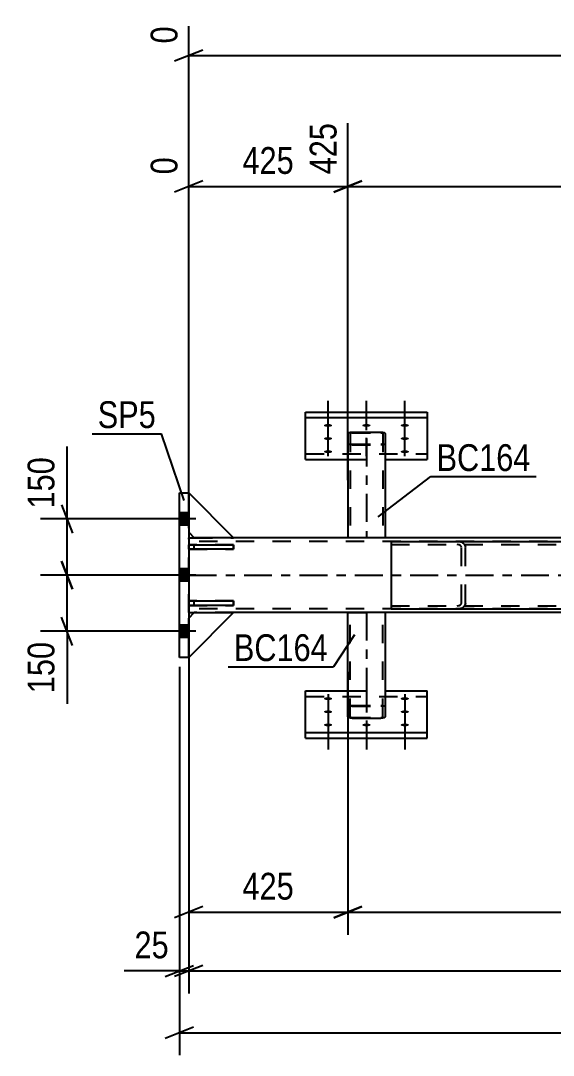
# Model space of a CAD drawing. Header units: millimetres. Extents: x -177 to 1012, y -676 to 165.
# Drawn here: x -57.1 to -0.2, y -297.5 to -187 of the extents above; entities that cross this region are included whole.
import ezdxf

# ---------------------------------------------------------------- set-up
doc = ezdxf.new("R2010")
doc.units = ezdxf.units.MM
doc.linetypes.add('DXK_LINE_DOT2', pattern=[3.9198, 1.9599, -1.9599])
doc.linetypes.add('DXK_LINE_DOT3', pattern=[5.9187, 2.979, -0.9799, 0.9799, -0.9799])
doc.styles.add('Arial Narrow', font='ARIALN.TTF', dxfattribs={"height": 0.2})

# ---------------------------------------------------------------- blocks, each defined once
blk = doc.blocks.new('Part-761545539-4930 - 4645')
at = {"color": 2, "linetype": 'Continuous'}
for p, q in [((-22.09, -231.01), (-21.98, -230.96)), ((-21.98, -230.96), (-21.83, -230.92)), ((-21.83, -230.92), (-21.64, -230.91)), ((-21.64, -230.91), (-18.6, -230.91)), ((-18.6, -230.91), (-18.42, -230.92)), ((-18.42, -230.92), (-18.26, -230.96)), ((-18.26, -230.96), (-18.16, -231.01)), ((-22.12, -231.07), (-22.09, -231.01)), ((-22.12, -231.07), (-22.12, -242.18)), ((-18.16, -231.01), (-18.12, -231.07)), ((-18.12, -231.07), (-18.12, -242.18))]:
    blk.add_line(p, q, dxfattribs=at)
at = {"color": 7, "linetype": 'DXK_LINE_DOT2'}
for p, q in [((-21.87, -231.04), (-21.88, -231.07)), ((-21.88, -231.07), (-21.88, -242.18)), ((-21.81, -231.01), (-21.87, -231.04)), ((-21.74, -231), (-21.81, -231.01)), ((-21.64, -230.99), (-21.74, -231)), ((-21.64, -230.99), (-18.6, -230.99)), ((-18.51, -231), (-18.6, -230.99)), ((-18.43, -231.01), (-18.51, -231)), ((-18.38, -231.04), (-18.43, -231.01)), ((-18.36, -231.07), (-18.38, -231.04)), ((-18.36, -231.07), (-18.36, -242.18)), ((-22.09, -232.18), (-22.12, -232.11)), ((-21.98, -232.23), (-22.09, -232.18)), ((-21.83, -232.26), (-21.98, -232.23)), ((-21.88, -232.11), (-21.87, -232.14)), ((-21.87, -232.14), (-21.81, -232.17)), ((-21.64, -232.28), (-21.83, -232.26)), ((-21.81, -232.17), (-21.74, -232.19)), ((-21.74, -232.19), (-21.64, -232.19)), ((-21.64, -232.19), (-18.6, -232.19)), ((-21.64, -232.28), (-18.6, -232.28)), ((-18.6, -232.19), (-18.51, -232.19)), ((-18.42, -232.26), (-18.6, -232.28)), ((-18.51, -232.19), (-18.43, -232.17)), ((-18.43, -232.17), (-18.38, -232.14)), ((-18.26, -232.23), (-18.42, -232.26)), ((-18.38, -232.14), (-18.36, -232.11)), ((-18.16, -232.18), (-18.26, -232.23)), ((-18.12, -232.11), (-18.16, -232.18)), ((-18.12, -242.18), (-22.12, -242.18))]:
    blk.add_line(p, q, dxfattribs=at)
at = {"color": 7, "linetype": 'DXK_LINE_DOT3'}
blk.add_line((-20.12, -231.59), (-20.12, -242.18), dxfattribs=at)
blk = doc.blocks.new('Part-761545539-4809 - 4645')
at = {"color": 7, "linetype": 'DXK_LINE_DOT2'}
for p, q in [((-34.32, -242.94), (-39.12, -242.94)), ((-39.12, -242.94), (-39.12, -243.42)), ((-38.52, -243.42), (-38.52, -242.94)), ((-34.32, -243.42), (-34.32, -242.94)), ((-39.12, -243.42), (-34.32, -243.42))]:
    blk.add_line(p, q, dxfattribs=at)
blk = doc.blocks.new('Part-761545539-4866 - 4645')
at = {"color": 7, "linetype": 'DXK_LINE_DOT2'}
for p, q in [((-39.12, -250.78), (-38.52, -250.18)), ((-34.32, -250.18), (-39.12, -254.98)), ((-39.12, -254.98), (-39.12, -250.78)), ((-38.52, -250.18), (-34.32, -250.18))]:
    blk.add_line(p, q, dxfattribs=at)
blk = doc.blocks.new('Part-761545539-4812 - 4645')
at = {"color": 7, "linetype": 'DXK_LINE_DOT2'}
for p, q in [((-34.32, -248.94), (-39.12, -248.94)), ((-39.12, -248.94), (-39.12, -249.42)), ((-39.12, -249.42), (-34.32, -249.42)), ((-38.52, -249.42), (-38.52, -248.94)), ((-34.32, -249.42), (-34.32, -248.94))]:
    blk.add_line(p, q, dxfattribs=at)
blk = doc.blocks.new('Part-761545539-4817 - 4645')
at = {"color": 2, "linetype": 'Continuous'}
for p, q in [((-39.12, -242.18), (-38.52, -242.18)), ((794.08, -242.18), (-34.32, -242.18)), ((-39.12, -250.18), (-38.52, -250.18)), ((794.08, -250.18), (-34.32, -250.18))]:
    blk.add_line(p, q, dxfattribs=at)
at = {"color": 7, "linetype": 'DXK_LINE_DOT2'}
for p, q in [((-39.12, -250.18), (-39.12, -242.18)), ((798.88, -242.58), (-39.12, -242.58)), ((-34.32, -242.18), (-38.52, -242.18)), ((798.88, -249.78), (-39.12, -249.78)), ((-34.32, -250.18), (-38.52, -250.18))]:
    blk.add_line(p, q, dxfattribs=at)
at = {"color": 7, "linetype": 'DXK_LINE_DOT3'}
blk.add_line((-39.12, -246.18), (798.88, -246.18), dxfattribs=at)
blk = doc.blocks.new('Part-761545539-4689 - 4645')
at = {"color": 2, "linetype": 'Continuous'}
for p, q in [((-26.62, -263.6), (-26.62, -258.55)), ((-26.62, -258.55), (-22.12, -258.55)), ((-18.12, -258.55), (-13.62, -258.55)), ((-13.62, -263.6), (-13.62, -258.55)), ((-26.62, -263), (-13.62, -263)), ((-26.62, -263.6), (-13.62, -263.6))]:
    blk.add_line(p, q, dxfattribs=at)
at = {"color": 7, "linetype": 'DXK_LINE_DOT2'}
for p, q in [((-22.12, -258.55), (-18.12, -258.55)), ((-26.62, -259.16), (-13.62, -259.16))]:
    blk.add_line(p, q, dxfattribs=at)
blk = doc.blocks.new('Bolt-761545539-4690 - 4645')
at = {"linetype": 'Continuous'}
for points in [[(-24.22, -259.52), (-24.32, -259.52), (-24.4, -259.51), (-24.48, -259.5), (-24.55, -259.48), (-24.61, -259.45), (-24.64, -259.42), (-24.66, -259.39), (-24.66, -259.36), (-24.64, -259.33), (-24.61, -259.3), (-24.55, -259.27), (-24.48, -259.25), (-24.4, -259.24), (-24.32, -259.23), (-24.22, -259.22), (-24.13, -259.23), (-24.05, -259.24), (-23.97, -259.25), (-23.9, -259.27), (-23.84, -259.3), (-23.81, -259.33), (-23.79, -259.36), (-23.79, -259.39), (-23.81, -259.42), (-23.84, -259.45), (-23.9, -259.48), (-23.97, -259.5), (-24.05, -259.51), (-24.13, -259.52)], [(-16.02, -259.52), (-16.12, -259.52), (-16.2, -259.51), (-16.28, -259.5), (-16.35, -259.48), (-16.41, -259.45), (-16.44, -259.42), (-16.46, -259.39), (-16.46, -259.36), (-16.44, -259.33), (-16.41, -259.3), (-16.35, -259.27), (-16.28, -259.25), (-16.2, -259.24), (-16.12, -259.23), (-16.02, -259.22), (-15.93, -259.23), (-15.85, -259.24), (-15.77, -259.25), (-15.7, -259.27), (-15.64, -259.3), (-15.61, -259.33), (-15.59, -259.36), (-15.59, -259.39), (-15.61, -259.42), (-15.64, -259.45), (-15.7, -259.48), (-15.77, -259.5), (-15.85, -259.51), (-15.93, -259.52)], [(-24.22, -260.93), (-24.32, -260.92), (-24.4, -260.91), (-24.48, -260.9), (-24.55, -260.88), (-24.61, -260.85), (-24.64, -260.82), (-24.66, -260.79), (-24.66, -260.76), (-24.64, -260.73), (-24.61, -260.7), (-24.55, -260.68), (-24.48, -260.65), (-24.4, -260.64), (-24.32, -260.63), (-24.22, -260.63), (-24.13, -260.63), (-24.05, -260.64), (-23.97, -260.65), (-23.9, -260.68), (-23.84, -260.7), (-23.81, -260.73), (-23.79, -260.76), (-23.79, -260.79), (-23.81, -260.82), (-23.84, -260.85), (-23.9, -260.88), (-23.97, -260.9), (-24.05, -260.91), (-24.13, -260.92)], [(-16.02, -260.93), (-16.12, -260.92), (-16.2, -260.91), (-16.28, -260.9), (-16.35, -260.88), (-16.41, -260.85), (-16.44, -260.82), (-16.46, -260.79), (-16.46, -260.76), (-16.44, -260.73), (-16.41, -260.7), (-16.35, -260.68), (-16.28, -260.65), (-16.2, -260.64), (-16.12, -260.63), (-16.02, -260.63), (-15.93, -260.63), (-15.85, -260.64), (-15.77, -260.65), (-15.7, -260.68), (-15.64, -260.7), (-15.61, -260.73), (-15.59, -260.76), (-15.59, -260.79), (-15.61, -260.82), (-15.64, -260.85), (-15.7, -260.88), (-15.77, -260.9), (-15.85, -260.91), (-15.93, -260.92)], [(-24.22, -262.33), (-24.32, -262.33), (-24.4, -262.32), (-24.48, -262.3), (-24.55, -262.28), (-24.61, -262.25), (-24.64, -262.23), (-24.66, -262.19), (-24.66, -262.16), (-24.64, -262.13), (-24.61, -262.1), (-24.55, -262.08), (-24.48, -262.06), (-24.4, -262.04), (-24.32, -262.03), (-24.22, -262.03), (-24.13, -262.03), (-24.05, -262.04), (-23.97, -262.06), (-23.9, -262.08), (-23.84, -262.1), (-23.81, -262.13), (-23.79, -262.16), (-23.79, -262.19), (-23.81, -262.23), (-23.84, -262.25), (-23.9, -262.28), (-23.97, -262.3), (-24.05, -262.32), (-24.13, -262.33)], [(-20.12, -262.33), (-20.22, -262.33), (-20.3, -262.32), (-20.38, -262.3), (-20.45, -262.28), (-20.51, -262.25), (-20.54, -262.23), (-20.56, -262.19), (-20.56, -262.16), (-20.54, -262.13), (-20.51, -262.1), (-20.45, -262.08), (-20.38, -262.06), (-20.3, -262.04), (-20.22, -262.03), (-20.12, -262.03), (-20.03, -262.03), (-19.95, -262.04), (-19.87, -262.06), (-19.8, -262.08), (-19.74, -262.1), (-19.71, -262.13), (-19.69, -262.16), (-19.69, -262.19), (-19.71, -262.23), (-19.74, -262.25), (-19.8, -262.28), (-19.87, -262.3), (-19.95, -262.32), (-20.03, -262.33)], [(-16.02, -262.33), (-16.12, -262.33), (-16.2, -262.32), (-16.28, -262.3), (-16.35, -262.28), (-16.41, -262.25), (-16.44, -262.23), (-16.46, -262.19), (-16.46, -262.16), (-16.44, -262.13), (-16.41, -262.1), (-16.35, -262.08), (-16.28, -262.06), (-16.2, -262.04), (-16.12, -262.03), (-16.02, -262.03), (-15.93, -262.03), (-15.85, -262.04), (-15.77, -262.06), (-15.7, -262.08), (-15.64, -262.1), (-15.61, -262.13), (-15.59, -262.16), (-15.59, -262.19), (-15.61, -262.23), (-15.64, -262.25), (-15.7, -262.28), (-15.77, -262.3), (-15.85, -262.32), (-15.93, -262.33)]]:
    blk.add_hatch(color=1, dxfattribs=at).paths.add_polyline_path(points)
at = {"color": 1, "linetype": 'Continuous'}
for p, q in [((-24.22, -258.89), (-24.22, -262.01)), ((-16.02, -258.89), (-16.02, -262.01)), ((-24.22, -260.29), (-24.22, -263.41)), ((-16.02, -260.29), (-16.02, -263.41)), ((-24.22, -261.69), (-24.22, -264.81)), ((-20.12, -261.69), (-20.12, -264.81)), ((-16.02, -261.69), (-16.02, -264.81))]:
    blk.add_line(p, q, dxfattribs=at)
at = {"color": 1, "linetype": 'DXK_LINE_DOT2'}
blk.add_line((-20.12, -258.89), (-20.12, -262.01), dxfattribs=at)
blk = doc.blocks.new('Bolt-761545539-4695 - 4645')
at = {"linetype": 'Continuous'}
for points in [[(-40.12, -239.52), (-40.12, -240.84), (-39.12, -240.84), (-39.12, -239.52)], [(-40.12, -239.52), (-40.12, -240.84), (-39.12, -240.84), (-39.12, -239.52)], [(-40.12, -239.52), (-40.12, -240.84), (-39.12, -240.84), (-39.12, -239.52)], [(-40.12, -239.52), (-40.12, -240.84), (-39.12, -240.84), (-39.12, -239.52)], [(-40.12, -245.52), (-40.12, -246.84), (-39.12, -246.84), (-39.12, -245.52)], [(-40.12, -245.52), (-40.12, -246.84), (-39.12, -246.84), (-39.12, -245.52)], [(-40.12, -251.52), (-40.12, -252.84), (-39.12, -252.84), (-39.12, -251.52)], [(-40.12, -251.52), (-40.12, -252.84), (-39.12, -252.84), (-39.12, -251.52)], [(-40.12, -251.52), (-40.12, -252.84), (-39.12, -252.84), (-39.12, -251.52)], [(-40.12, -251.52), (-40.12, -252.84), (-39.12, -252.84), (-39.12, -251.52)]]:
    blk.add_hatch(color=1, dxfattribs=at).paths.add_polyline_path(points)
at = {"color": 1, "linetype": 'Continuous'}
for p, q in [((-39.12, -239.52), (-40.12, -239.52)), ((-39.12, -239.52), (-40.12, -239.52)), ((-39.12, -239.52), (-40.12, -239.52)), ((-39.12, -239.52), (-40.12, -239.52)), ((-38.36, -240.18), (-43.12, -240.18)), ((-38.36, -240.18), (-43.12, -240.18)), ((-38.36, -240.18), (-43.12, -240.18)), ((-38.36, -240.18), (-43.12, -240.18)), ((-39.12, -240.84), (-40.12, -240.84)), ((-39.12, -240.84), (-40.12, -240.84)), ((-39.12, -240.84), (-40.12, -240.84)), ((-39.12, -240.84), (-40.12, -240.84)), ((-38.36, -246.18), (-43.12, -246.18)), ((-38.36, -246.18), (-43.12, -246.18)), ((-39.12, -245.52), (-40.12, -245.52)), ((-39.12, -245.52), (-40.12, -245.52)), ((-39.12, -246.84), (-40.12, -246.84)), ((-39.12, -246.84), (-40.12, -246.84)), ((-39.12, -251.52), (-40.12, -251.52)), ((-39.12, -251.52), (-40.12, -251.52)), ((-39.12, -251.52), (-40.12, -251.52)), ((-39.12, -251.52), (-40.12, -251.52)), ((-38.36, -252.18), (-43.12, -252.18)), ((-38.36, -252.18), (-43.12, -252.18)), ((-38.36, -252.18), (-43.12, -252.18)), ((-38.36, -252.18), (-43.12, -252.18)), ((-39.12, -252.84), (-40.12, -252.84)), ((-39.12, -252.84), (-40.12, -252.84)), ((-39.12, -252.84), (-40.12, -252.84)), ((-39.12, -252.84), (-40.12, -252.84))]:
    blk.add_line(p, q, dxfattribs=at)
blk = doc.blocks.new('Part-761545539-4766 - 4645')
at = {"color": 7, "linetype": 'DXK_LINE_DOT2'}
for p, q in [((-34.32, -242.18), (-39.12, -237.38)), ((-39.12, -237.38), (-39.12, -241.58)), ((-39.12, -241.58), (-38.52, -242.18)), ((-38.52, -242.18), (-34.32, -242.18))]:
    blk.add_line(p, q, dxfattribs=at)
blk = doc.blocks.new('Part-761545539-4706 - 4645')
at = {"color": 2, "linetype": 'Continuous'}
for p, q in [((-22.12, -261.3), (-22.12, -250.18)), ((-18.12, -250.18), (-18.12, -261.3)), ((-22.09, -261.36), (-22.12, -261.3)), ((-21.98, -261.41), (-22.09, -261.36)), ((-21.83, -261.45), (-21.98, -261.41)), ((-21.64, -261.46), (-21.83, -261.45)), ((-21.64, -261.46), (-18.6, -261.46)), ((-18.42, -261.45), (-18.6, -261.46)), ((-18.26, -261.41), (-18.42, -261.45)), ((-18.16, -261.36), (-18.26, -261.41)), ((-18.12, -261.3), (-18.16, -261.36))]:
    blk.add_line(p, q, dxfattribs=at)
at = {"color": 7, "linetype": 'DXK_LINE_DOT2'}
for p, q in [((-22.12, -250.18), (-18.12, -250.18)), ((-21.88, -261.3), (-21.88, -250.18)), ((-18.36, -261.3), (-18.36, -250.18)), ((-22.12, -260.26), (-22.09, -260.19)), ((-22.09, -260.19), (-21.98, -260.14)), ((-21.98, -260.14), (-21.83, -260.11)), ((-21.87, -260.23), (-21.88, -260.26)), ((-21.81, -260.2), (-21.87, -260.23)), ((-21.83, -260.11), (-21.64, -260.09)), ((-21.74, -260.18), (-21.81, -260.2)), ((-21.64, -260.17), (-21.74, -260.18)), ((-21.64, -260.09), (-18.6, -260.09)), ((-21.64, -260.17), (-18.6, -260.17)), ((-18.6, -260.09), (-18.42, -260.11)), ((-18.51, -260.18), (-18.6, -260.17)), ((-18.43, -260.2), (-18.51, -260.18)), ((-18.43, -260.2), (-18.42, -260.21)), ((-18.42, -260.11), (-18.26, -260.14)), ((-18.42, -260.21), (-18.38, -260.23)), ((-18.36, -260.26), (-18.38, -260.23)), ((-18.26, -260.14), (-18.16, -260.19)), ((-18.16, -260.19), (-18.12, -260.26)), ((-21.88, -261.3), (-21.87, -261.33)), ((-21.87, -261.33), (-21.81, -261.35)), ((-21.81, -261.35), (-21.74, -261.37)), ((-21.74, -261.37), (-21.64, -261.38)), ((-21.64, -261.38), (-18.6, -261.38)), ((-18.6, -261.38), (-18.51, -261.37)), ((-18.51, -261.37), (-18.43, -261.35)), ((-18.43, -261.35), (-18.38, -261.33)), ((-18.38, -261.33), (-18.36, -261.3))]:
    blk.add_line(p, q, dxfattribs=at)
at = {"color": 7, "linetype": 'DXK_LINE_DOT3'}
blk.add_line((-20.12, -250.18), (-20.12, -260.78), dxfattribs=at)
blk = doc.blocks.new('Bolt-761545539-4730 - 4645')
at = {"linetype": 'Continuous'}
for points in [[(-24.22, -230.04), (-24.13, -230.04), (-24.05, -230.05), (-23.97, -230.07), (-23.9, -230.09), (-23.84, -230.11), (-23.81, -230.14), (-23.79, -230.17), (-23.79, -230.21), (-23.81, -230.24), (-23.84, -230.27), (-23.9, -230.29), (-23.97, -230.31), (-24.05, -230.33), (-24.13, -230.34), (-24.22, -230.34), (-24.32, -230.34), (-24.4, -230.33), (-24.48, -230.31), (-24.55, -230.29), (-24.61, -230.27), (-24.64, -230.24), (-24.66, -230.21), (-24.66, -230.17), (-24.64, -230.14), (-24.61, -230.11), (-24.55, -230.09), (-24.48, -230.07), (-24.4, -230.05), (-24.32, -230.04)], [(-20.12, -230.04), (-20.03, -230.04), (-19.95, -230.05), (-19.87, -230.07), (-19.8, -230.09), (-19.74, -230.11), (-19.71, -230.14), (-19.69, -230.17), (-19.69, -230.21), (-19.71, -230.24), (-19.74, -230.27), (-19.8, -230.29), (-19.87, -230.31), (-19.95, -230.33), (-20.03, -230.34), (-20.12, -230.34), (-20.22, -230.34), (-20.3, -230.33), (-20.38, -230.31), (-20.45, -230.29), (-20.51, -230.27), (-20.54, -230.24), (-20.56, -230.21), (-20.56, -230.17), (-20.54, -230.14), (-20.51, -230.11), (-20.45, -230.09), (-20.38, -230.07), (-20.3, -230.05), (-20.22, -230.04)], [(-16.02, -230.04), (-15.93, -230.04), (-15.85, -230.05), (-15.77, -230.07), (-15.7, -230.09), (-15.64, -230.11), (-15.61, -230.14), (-15.59, -230.17), (-15.59, -230.21), (-15.61, -230.24), (-15.64, -230.27), (-15.7, -230.29), (-15.77, -230.31), (-15.85, -230.33), (-15.93, -230.34), (-16.02, -230.34), (-16.12, -230.34), (-16.2, -230.33), (-16.28, -230.31), (-16.35, -230.29), (-16.41, -230.27), (-16.44, -230.24), (-16.46, -230.21), (-16.46, -230.17), (-16.44, -230.14), (-16.41, -230.11), (-16.35, -230.09), (-16.28, -230.07), (-16.2, -230.05), (-16.12, -230.04)], [(-24.22, -231.44), (-24.13, -231.45), (-24.05, -231.45), (-23.97, -231.47), (-23.9, -231.49), (-23.84, -231.52), (-23.81, -231.55), (-23.79, -231.58), (-23.79, -231.61), (-23.81, -231.64), (-23.84, -231.67), (-23.9, -231.69), (-23.97, -231.71), (-24.05, -231.73), (-24.13, -231.74), (-24.22, -231.74), (-24.32, -231.74), (-24.4, -231.73), (-24.48, -231.71), (-24.55, -231.69), (-24.61, -231.67), (-24.64, -231.64), (-24.66, -231.61), (-24.66, -231.58), (-24.64, -231.55), (-24.61, -231.52), (-24.55, -231.49), (-24.48, -231.47), (-24.4, -231.45), (-24.32, -231.45)], [(-16.02, -231.44), (-15.93, -231.45), (-15.85, -231.45), (-15.77, -231.47), (-15.7, -231.49), (-15.64, -231.52), (-15.61, -231.55), (-15.59, -231.58), (-15.59, -231.61), (-15.61, -231.64), (-15.64, -231.67), (-15.7, -231.69), (-15.77, -231.71), (-15.85, -231.73), (-15.93, -231.74), (-16.02, -231.74), (-16.12, -231.74), (-16.2, -231.73), (-16.28, -231.71), (-16.35, -231.69), (-16.41, -231.67), (-16.44, -231.64), (-16.46, -231.61), (-16.46, -231.58), (-16.44, -231.55), (-16.41, -231.52), (-16.35, -231.49), (-16.28, -231.47), (-16.2, -231.45), (-16.12, -231.45)], [(-24.22, -232.84), (-24.13, -232.85), (-24.05, -232.86), (-23.97, -232.87), (-23.9, -232.89), (-23.84, -232.92), (-23.81, -232.95), (-23.79, -232.98), (-23.79, -233.01), (-23.81, -233.04), (-23.84, -233.07), (-23.9, -233.1), (-23.97, -233.12), (-24.05, -233.13), (-24.13, -233.14), (-24.22, -233.15), (-24.32, -233.14), (-24.4, -233.13), (-24.48, -233.12), (-24.55, -233.1), (-24.61, -233.07), (-24.64, -233.04), (-24.66, -233.01), (-24.66, -232.98), (-24.64, -232.95), (-24.61, -232.92), (-24.55, -232.89), (-24.48, -232.87), (-24.4, -232.86), (-24.32, -232.85)], [(-16.02, -232.84), (-15.93, -232.85), (-15.85, -232.86), (-15.77, -232.87), (-15.7, -232.89), (-15.64, -232.92), (-15.61, -232.95), (-15.59, -232.98), (-15.59, -233.01), (-15.61, -233.04), (-15.64, -233.07), (-15.7, -233.1), (-15.77, -233.12), (-15.85, -233.13), (-15.93, -233.14), (-16.02, -233.15), (-16.12, -233.14), (-16.2, -233.13), (-16.28, -233.12), (-16.35, -233.1), (-16.41, -233.07), (-16.44, -233.04), (-16.46, -233.01), (-16.46, -232.98), (-16.44, -232.95), (-16.41, -232.92), (-16.35, -232.89), (-16.28, -232.87), (-16.2, -232.86), (-16.12, -232.85)]]:
    blk.add_hatch(color=1, dxfattribs=at).paths.add_polyline_path(points)
at = {"color": 1, "linetype": 'Continuous'}
for p, q in [((-24.22, -230.68), (-24.22, -227.56)), ((-20.12, -230.68), (-20.12, -227.56)), ((-16.02, -230.68), (-16.02, -227.56)), ((-24.22, -232.08), (-24.22, -228.96)), ((-16.02, -232.08), (-16.02, -228.96)), ((-24.22, -233.48), (-24.22, -230.36)), ((-16.02, -233.48), (-16.02, -230.36))]:
    blk.add_line(p, q, dxfattribs=at)
at = {"color": 1, "linetype": 'DXK_LINE_DOT2'}
blk.add_line((-20.12, -233.48), (-20.12, -230.36), dxfattribs=at)
blk = doc.blocks.new('Part-761545539-4769 - 4645')
at = {"color": 2, "linetype": 'Continuous'}
for p, q in [((-34.32, -242.18), (-39.12, -237.38)), ((-39.12, -237.38), (-39.12, -241.58)), ((-39.12, -241.58), (-38.52, -242.18)), ((-34.32, -242.18), (-38.52, -242.18))]:
    blk.add_line(p, q, dxfattribs=at)
blk = doc.blocks.new('Part-761545539-4844 - 4645')
at = {"color": 2, "linetype": 'Continuous'}
for p, q in [((-26.62, -233.82), (-26.62, -228.77)), ((-26.62, -228.77), (-13.62, -228.77)), ((-13.62, -229.37), (-26.62, -229.37)), ((-13.62, -228.77), (-13.62, -233.82)), ((-26.62, -233.82), (-22.12, -233.82)), ((-18.12, -233.82), (-13.62, -233.82))]:
    blk.add_line(p, q, dxfattribs=at)
at = {"color": 7, "linetype": 'DXK_LINE_DOT2'}
for p, q in [((-26.62, -233.21), (-13.62, -233.21)), ((-22.12, -233.82), (-18.12, -233.82))]:
    blk.add_line(p, q, dxfattribs=at)
blk = doc.blocks.new('Part-761545539-4857 - 4645')
at = {"color": 2, "linetype": 'Continuous'}
for p, q in [((-39.12, -242.94), (-34.32, -242.94)), ((-39.12, -243.42), (-39.12, -242.94)), ((-34.32, -242.94), (-34.32, -243.42)), ((-34.32, -243.42), (-39.12, -243.42))]:
    blk.add_line(p, q, dxfattribs=at)
at = {"color": 7, "linetype": 'DXK_LINE_DOT2'}
blk.add_line((-38.52, -243.42), (-38.52, -242.94), dxfattribs=at)
blk = doc.blocks.new('Part-761545539-4860 - 4645')
at = {"color": 2, "linetype": 'Continuous'}
for p, q in [((-39.12, -248.94), (-34.32, -248.94)), ((-39.12, -249.42), (-39.12, -248.94)), ((-34.32, -249.42), (-39.12, -249.42)), ((-34.32, -248.94), (-34.32, -249.42))]:
    blk.add_line(p, q, dxfattribs=at)
at = {"color": 7, "linetype": 'DXK_LINE_DOT2'}
blk.add_line((-38.52, -249.42), (-38.52, -248.94), dxfattribs=at)
blk = doc.blocks.new('Part-761545539-4863 - 4645')
at = {"color": 7, "linetype": 'DXK_LINE_DOT2'}
for p, q in [((-39.12, -250.78), (-38.52, -250.18)), ((-34.32, -250.18), (-39.12, -254.98)), ((-39.12, -254.98), (-39.12, -250.78)), ((-38.52, -250.18), (-34.32, -250.18))]:
    blk.add_line(p, q, dxfattribs=at)
blk = doc.blocks.new('Part-761545539-4869 - 4645')
at = {"color": 2, "linetype": 'Continuous'}
for p, q in [((-39.12, -250.78), (-38.52, -250.18)), ((-34.32, -250.18), (-39.12, -254.98)), ((-39.12, -254.98), (-39.12, -250.78)), ((-38.52, -250.18), (-34.32, -250.18))]:
    blk.add_line(p, q, dxfattribs=at)
blk = doc.blocks.new('Part-761545539-4872 - 4645')
at = {"color": 7, "linetype": 'DXK_LINE_DOT2'}
for p, q in [((-34.32, -242.18), (-39.12, -237.38)), ((-39.12, -237.38), (-39.12, -241.58)), ((-39.12, -241.58), (-38.52, -242.18)), ((-38.52, -242.18), (-34.32, -242.18))]:
    blk.add_line(p, q, dxfattribs=at)
blk = doc.blocks.new('Part-761545539-4880 - 4645')
at = {"linetype": 'Continuous'}
h = blk.add_hatch(dxfattribs=at)
h.set_pattern_fill('', scale=0.7, style=0, pattern_type=0)
h.set_pattern_definition([(45, (16.2117, -249.7358), (-1.57154, 1.57154), [])])
h.paths.add_polyline_path([(15.88, -249.78), (16.21, -249.74), (16.5, -249.6), (16.69, -249.39), (16.75, -249.14), (16.75, -243.22), (16.69, -242.98), (16.5, -242.77), (16.21, -242.63), (15.88, -242.58), (7.75, -242.58), (7.41, -242.63), (7.13, -242.77), (6.94, -242.98), (6.87, -243.22), (6.87, -249.14), (6.94, -249.39), (7.13, -249.6), (7.41, -249.74), (7.75, -249.78)])
h.paths.add_polyline_path([(7.58, -249.44), (7.44, -249.37), (7.34, -249.27), (7.31, -249.14), (7.31, -243.22), (7.34, -243.1), (7.44, -243), (7.58, -242.93), (7.75, -242.9), (15.88, -242.9), (16.04, -242.93), (16.19, -243), (16.28, -243.1), (16.31, -243.22), (16.31, -249.14), (16.28, -249.27), (16.19, -249.37), (16.04, -249.44), (15.88, -249.46), (7.75, -249.46)])
at = {"color": 2, "linetype": 'Continuous'}
for p, q in [((-17.48, -242.58), (-17.48, -249.78)), ((-17.48, -242.58), (7.75, -242.58)), ((6.94, -242.98), (6.87, -243.22)), ((7.31, -243.22), (7.34, -243.1)), ((7.75, -242.58), (7.41, -242.63)), ((7.58, -242.93), (7.75, -242.9)), ((7.75, -242.58), (15.88, -242.58)), ((7.75, -242.9), (15.88, -242.9)), ((16.21, -242.63), (15.88, -242.58)), ((15.88, -242.9), (16.04, -242.93)), ((16.28, -243.1), (16.31, -243.22)), ((16.75, -243.22), (16.69, -242.98)), ((6.87, -249.14), (6.87, -243.22)), ((7.31, -249.14), (7.31, -243.22)), ((16.31, -249.14), (16.31, -243.22)), ((16.75, -249.14), (16.75, -243.22)), ((6.87, -249.14), (6.94, -249.39)), ((7.34, -249.27), (7.31, -249.14)), ((7.41, -249.74), (7.75, -249.78)), ((7.75, -249.46), (7.58, -249.44)), ((7.75, -249.46), (15.88, -249.46)), ((16.04, -249.44), (15.88, -249.46)), ((15.88, -249.78), (16.21, -249.74)), ((16.31, -249.14), (16.28, -249.27)), ((16.69, -249.39), (16.75, -249.14)), ((-17.48, -249.78), (7.75, -249.78)), ((7.75, -249.78), (15.88, -249.78))]:
    blk.add_line(p, q, dxfattribs=at)
at = {"color": 7, "linetype": 'DXK_LINE_DOT2'}
for p, q in [((-17.48, -242.9), (15.88, -242.9)), ((-10.42, -242.58), (-10.08, -242.63)), ((-10.25, -242.93), (-10.42, -242.9)), ((-9.98, -243.22), (-10.01, -243.1)), ((-9.61, -242.98), (-9.54, -243.22)), ((7.75, -242.58), (15.88, -242.58)), ((-9.98, -249.14), (-9.98, -243.22)), ((-9.54, -249.14), (-9.54, -243.22)), ((-17.48, -249.46), (15.88, -249.46)), ((-10.42, -249.46), (-10.25, -249.44)), ((-10.08, -249.74), (-10.42, -249.78)), ((-10.01, -249.27), (-9.98, -249.14)), ((-9.54, -249.14), (-9.61, -249.39)), ((7.75, -249.78), (15.88, -249.78))]:
    blk.add_line(p, q, dxfattribs=at)
for centre, radius, start, end in [((-10.35, -243.32), 0.401, 32.4104, 75.4453), ((-10.28, -243.41), 0.802, 32.4104, 75.4453), ((-10.35, -249.05), 0.401, 284.5547, 327.5896), ((-10.28, -248.96), 0.802, 284.5547, 327.5896)]:
    blk.add_arc(centre, radius, start, end, dxfattribs=at)
at = {"color": 2, "linetype": 'Continuous'}
for centre, radius, start, end in [((7.61, -243.41), 0.802, 104.5547, 147.5896), ((7.68, -243.32), 0.401, 104.5547, 147.5896), ((15.94, -243.32), 0.401, 32.4104, 75.4453), ((16.01, -243.41), 0.802, 32.4104, 75.4453), ((7.61, -248.96), 0.802, 212.4104, 255.4453), ((7.68, -249.05), 0.401, 212.4104, 255.4453), ((15.94, -249.05), 0.401, 284.5547, 327.5896), ((16.01, -248.96), 0.802, 284.5547, 327.5896)]:
    blk.add_arc(centre, radius, start, end, dxfattribs=at)
blk = doc.blocks.new('Part-761545539-4945 - 4645')
at = {"color": 2, "linetype": 'Continuous'}
for p, q in [((-40.12, -254.98), (-40.12, -237.38)), ((-40.12, -237.38), (-39.12, -237.38)), ((-39.12, -237.38), (-39.12, -254.98)), ((-39.12, -254.98), (-40.12, -254.98))]:
    blk.add_line(p, q, dxfattribs=at)
blk = doc.blocks.new('StraightDimension-761545539-5079 - 4645')
at = {"color": 7, "linetype": 'Continuous'}
for p, q in [((-39.12, -255.98), (-39.12, -290.86)), ((-37.62, -287.86), (-40.62, -289.06)), ((-39.12, -288.46), (798.88, -288.46))]:
    blk.add_line(p, q, dxfattribs=at)
blk = doc.blocks.new('StraightDimension-761545539-5045 - 4645')
at = {"color": 7, "linetype": 'Continuous'}
for p, q in [((-40.12, -255.98), (-40.12, -290.86)), ((-39.12, -255.98), (-39.12, -290.86)), ((-41.62, -289.06), (-38.62, -287.86)), ((-37.62, -287.86), (-40.62, -289.06)), ((-40.12, -288.46), (-46.03, -288.46)), ((-40.12, -288.46), (-46.03, -288.46)), ((-40.12, -288.46), (-39.12, -288.46))]:
    blk.add_line(p, q, dxfattribs=at)
at = {"color": 0}
blk.add_wipeout([(-40.65, -287.71), (-40.65, -283.51), (-45.51, -283.51), (-45.51, -287.71)], dxfattribs=at)
at = {"color": 3, "style": 'Arial Narrow'}
blk.add_text('25', height=2.863, dxfattribs=at).set_placement((-44.91, -287.11))
blk = doc.blocks.new('StraightDimension-761545539-5104 - 4645')
at = {"color": 7, "linetype": 'Continuous'}
for p, q in [((-40.12, -255.98), (-40.12, -297.47)), ((-38.62, -294.47), (-41.62, -295.67)), ((-40.12, -295.07), (799.88, -295.07))]:
    blk.add_line(p, q, dxfattribs=at)
blk = doc.blocks.new('StraightDimension-761545539-5138 - 4645')
at = {"color": 7, "linetype": 'Continuous'}
for p, q in [((-39.12, -241.18), (-39.12, -187.56)), ((-37.62, -190.09), (-40.62, -191.29)), ((-39.12, -190.69), (212.6, -190.69))]:
    blk.add_line(p, q, dxfattribs=at)
at = {"color": 0, "linetype": 'Continuous'}
blk.add_wipeout([(-39.72, -186.96), (-43.92, -186.96), (-43.92, -189.99), (-39.72, -189.99)], dxfattribs=at)
at = {"color": 3, "linetype": 'Continuous', "style": 'Arial Narrow'}
blk.add_text('0', height=2.86, rotation=90.0002, dxfattribs=at).set_placement((-40.32, -189.39))
blk = doc.blocks.new('StraightDimension-761545539-5152 - 4645')
at = {"color": 7, "linetype": 'Continuous'}
for p, q in [((-22.12, -236.02), (-22.12, -197.89)), ((-39.12, -241.18), (-39.12, -201.55)), ((-37.62, -204.07), (-40.62, -205.27)), ((-23.62, -205.27), (-20.62, -204.07)), ((-39.12, -204.67), (-22.12, -204.67))]:
    blk.add_line(p, q, dxfattribs=at)
at = {"color": 0}
blk.add_wipeout([(-27.28, -203.92), (-27.28, -199.72), (-33.97, -199.72), (-33.97, -203.92)], dxfattribs=at)
at = {"color": 3, "style": 'Arial Narrow'}
blk.add_text('425', height=2.863, dxfattribs=at).set_placement((-33.37, -203.32))
at = {"color": 0, "linetype": 'Continuous'}
for points in [[(-22.72, -197.29), (-26.92, -197.29), (-26.92, -203.97), (-22.72, -203.97)], [(-39.72, -200.95), (-43.92, -200.95), (-43.92, -203.97), (-39.72, -203.97)]]:
    blk.add_wipeout(points, dxfattribs=at)
at = {"color": 3, "linetype": 'Continuous', "style": 'Arial Narrow'}
for s, height, p in [('425', 2.863, (-23.32, -203.37)), ('0', 2.86, (-40.32, -203.37))]:
    blk.add_text(s, height=height, rotation=90.0002, dxfattribs=at).set_placement(p)
blk = doc.blocks.new('StraightDimension-761545539-5163 - 4645')
at = {"color": 7, "linetype": 'Continuous'}
for p, q in [((-22.12, -236.02), (-22.12, -197.89)), ((-20.62, -204.07), (-23.62, -205.27)), ((-22.12, -204.67), (217.88, -204.67))]:
    blk.add_line(p, q, dxfattribs=at)
blk = doc.blocks.new('StraightDimension-761545539-5207 - 4645')
at = {"color": 7, "linetype": 'Continuous'}
for p, q in [((-39.12, -251.18), (-39.12, -284.59)), ((-22.12, -256.5), (-22.12, -284.59)), ((-37.62, -281.59), (-40.62, -282.79)), ((-23.62, -282.79), (-20.62, -281.59)), ((-39.12, -282.19), (-22.12, -282.19))]:
    blk.add_line(p, q, dxfattribs=at)
at = {"color": 0}
blk.add_wipeout([(-27.28, -281.44), (-27.28, -277.24), (-33.97, -277.24), (-33.97, -281.44)], dxfattribs=at)
at = {"color": 3, "style": 'Arial Narrow'}
blk.add_text('425', height=2.863, dxfattribs=at).set_placement((-33.37, -280.84))
blk = doc.blocks.new('StraightDimension-761545539-5218 - 4645')
at = {"color": 7, "linetype": 'Continuous'}
for p, q in [((-22.12, -256.5), (-22.12, -284.59)), ((-20.62, -281.59), (-23.62, -282.79)), ((-22.12, -282.19), (217.88, -282.19))]:
    blk.add_line(p, q, dxfattribs=at)
blk = doc.blocks.new('StraightDimension-761545539-5279 - 4645')
at = {"color": 7, "linetype": 'Continuous'}
for p, q in [((-52.72, -244.68), (-51.52, -247.68)), ((-42.92, -246.18), (-54.97, -246.18)), ((-52.12, -252.18), (-52.12, -246.18)), ((-51.52, -253.68), (-52.72, -250.68)), ((-43.12, -252.18), (-54.97, -252.18)), ((-52.12, -252.18), (-52.12, -259.92)), ((-52.12, -252.18), (-52.12, -259.92))]:
    blk.add_line(p, q, dxfattribs=at)
at = {"color": 0}
blk.add_wipeout([(-52.87, -252.71), (-57.07, -252.71), (-57.07, -259.39), (-52.87, -259.39)], dxfattribs=at)
at = {"color": 3, "style": 'Arial Narrow'}
blk.add_text('150', height=2.863, rotation=90.0002, dxfattribs=at).set_placement((-53.47, -258.79))
blk = doc.blocks.new('StraightDimension-761545539-5295 - 4645')
at = {"color": 7, "linetype": 'Continuous'}
for p, q in [((-52.12, -240.18), (-52.12, -232.45)), ((-52.12, -240.18), (-52.12, -232.45)), ((-52.72, -238.68), (-51.52, -241.68)), ((-43.12, -240.18), (-54.97, -240.18)), ((-52.12, -246.18), (-52.12, -240.18)), ((-51.52, -247.68), (-52.72, -244.68)), ((-42.92, -246.18), (-54.97, -246.18))]:
    blk.add_line(p, q, dxfattribs=at)
at = {"color": 0}
blk.add_wipeout([(-52.87, -232.98), (-57.07, -232.98), (-57.07, -239.66), (-52.87, -239.66)], dxfattribs=at)
at = {"color": 3, "style": 'Arial Narrow'}
blk.add_text('150', height=2.863, rotation=90.0002, dxfattribs=at).set_placement((-53.47, -239.06))
blk = doc.blocks.new('Mark-761545539-4702 - 4645')
at = {"color": 30, "linetype": 'Continuous'}
for p in [(-21.41, -252.55), (-34.89, -255.96)]:
    blk.add_line(p, (-23.64, -255.96), dxfattribs=at)
at = {"color": 0}
blk.add_wipeout([(-24.24, -255.36), (-24.24, -252.36), (-34.29, -252.36), (-34.29, -255.36)], dxfattribs=at)
blk.add_wipeout([(-24.24, -255.36), (-24.24, -252.36), (-34.29, -252.36), (-34.29, -255.36)], dxfattribs=at)
at = {"color": 3, "style": 'Arial Narrow'}
blk.add_text('BC164', height=2.863, dxfattribs=at).set_placement((-34.29, -255.36))
blk = doc.blocks.new('Mark-761545539-4926 - 4645')
at = {"color": 30, "linetype": 'Continuous'}
for p, q in [((-18.87, -239.97), (-13.23, -235.66)), ((-13.23, -235.66), (-1.98, -235.66))]:
    blk.add_line(p, q, dxfattribs=at)
at = {"color": 0}
blk.add_wipeout([(-2.58, -235.06), (-2.58, -232.06), (-12.63, -232.06), (-12.63, -235.06)], dxfattribs=at)
blk.add_wipeout([(-2.58, -235.06), (-2.58, -232.06), (-12.63, -232.06), (-12.63, -235.06)], dxfattribs=at)
at = {"color": 3, "style": 'Arial Narrow'}
blk.add_text('BC164', height=2.863, dxfattribs=at).set_placement((-12.63, -235.06))
blk = doc.blocks.new('Mark-761545539-4941 - 4645')
at = {"color": 30, "linetype": 'Continuous'}
for p in [(-49.44, -231.07), (-39.59, -238.21)]:
    blk.add_line(p, (-42.03, -231.07), dxfattribs=at)
at = {"color": 0}
blk.add_wipeout([(-42.63, -230.47), (-42.63, -227.47), (-48.84, -227.47), (-48.84, -230.47)], dxfattribs=at)
blk.add_wipeout([(-42.63, -230.47), (-42.63, -227.47), (-48.84, -227.47), (-48.84, -230.47)], dxfattribs=at)
at = {"color": 3, "style": 'Arial Narrow'}
blk.add_text('SP5', height=2.863, dxfattribs=at).set_placement((-48.84, -230.47))

msp = doc.modelspace()

# ---------------------------------------------------------------- block references
for name in ['Bolt-761545539-4730 - 4645', 'Part-761545539-4844 - 4645', 'Part-761545539-4930 - 4645', 'Part-761545539-4945 - 4645', 'Part-761545539-4766 - 4645', 'Part-761545539-4769 - 4645', 'Part-761545539-4872 - 4645', 'Bolt-761545539-4695 - 4645', 'Part-761545539-4817 - 4645', 'Part-761545539-4809 - 4645', 'Part-761545539-4857 - 4645', 'Part-761545539-4880 - 4645', 'Part-761545539-4812 - 4645', 'Part-761545539-4860 - 4645', 'Part-761545539-4866 - 4645', 'Part-761545539-4863 - 4645', 'Part-761545539-4869 - 4645', 'Part-761545539-4706 - 4645', 'Part-761545539-4689 - 4645', 'Bolt-761545539-4690 - 4645']:
    msp.add_blockref(name, (0, 0))

# ---------------------------------------------------------------- next in the draw order: block references
for name in ['StraightDimension-761545539-5138 - 4645', 'StraightDimension-761545539-5079 - 4645']:
    msp.add_blockref(name, (0, 0))

# ---------------------------------------------------------------- next in the draw order: block references
for name in ['StraightDimension-761545539-5152 - 4645', 'StraightDimension-761545539-5045 - 4645']:
    msp.add_blockref(name, (0, 0))

# ---------------------------------------------------------------- next in the draw order: block references
for name in ['StraightDimension-761545539-5163 - 4645', 'StraightDimension-761545539-5279 - 4645', 'StraightDimension-761545539-5104 - 4645']:
    msp.add_blockref(name, (0, 0))

# ---------------------------------------------------------------- next in the draw order: block references
for name in ['Mark-761545539-4926 - 4645', 'StraightDimension-761545539-5295 - 4645', 'StraightDimension-761545539-5207 - 4645']:
    msp.add_blockref(name, (0, 0))

# ---------------------------------------------------------------- next in the draw order: block references
for name in ['Mark-761545539-4941 - 4645', 'StraightDimension-761545539-5218 - 4645']:
    msp.add_blockref(name, (0, 0))

# ---------------------------------------------------------------- next in the draw order: block references
msp.add_blockref('Mark-761545539-4702 - 4645', (0, 0))

doc.saveas('drawing.dxf')
